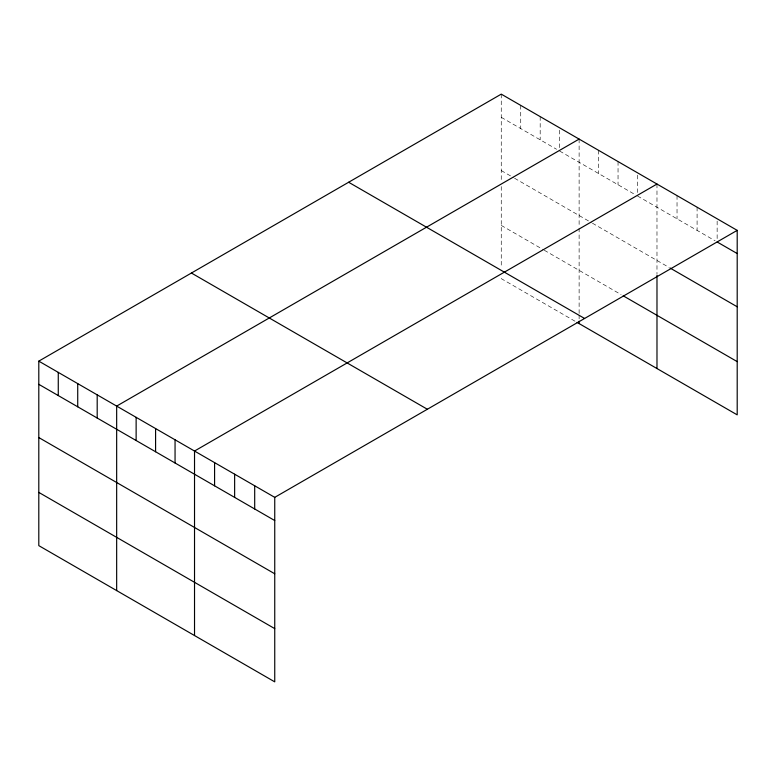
<?xml version="1.0" encoding="UTF-8"?>
<svg xmlns="http://www.w3.org/2000/svg" width="776" height="776" viewBox="0 0 776 776"><rect width="100%" height="100%" fill="white"/><g stroke="black" fill="none" stroke-linecap="round" stroke-linejoin="round"><path stroke-width="0.58" stroke-dasharray="3.88 2.91" d="M501.257 117.331L556.576 149.273M559.651 151.048L635.466 194.815M637.513 195.998L715.142 240.812M501.257 170.565L513.547 177.655M514.575 178.247L591.409 222.615M592.437 223.207L669.009 267.419M501.257 225.409L543.258 249.659M544.286 250.25L621.12 294.608M575.016 321.225L501.257 278.642L501.257 276.275M717.14 221.102L717.14 239.648M697.09 207.202L697.09 230.394M677.031 195.63L677.031 218.813M656.981 184.048L656.981 274.18M637.513 175.133L637.513 192.516M618.045 161.573L618.045 184.756M598.587 150.331L598.587 173.523M579.119 139.098L579.119 226.941M579.119 228.086L579.119 314.135M579.119 315.308L579.119 318.858M559.651 130.174L559.651 148.72M540.183 116.623L540.183 139.806M520.725 105.381L520.725 128.564M501.257 94.138L501.257 181.991M501.257 186.56L501.257 267.992"/><path stroke-width="1.16" d="M38.8 361.141L274.743 497.358L274.743 681.861L38.8 545.635L38.8 361.141L501.257 94.138L737.2 230.365L737.2 414.859L577.072 322.409M579.119 139.098L116.662 406.09L116.662 590.594M656.981 184.048L194.524 451.04L194.524 635.544M274.743 497.358L737.2 230.365M717.14 241.976L737.2 253.548M670.018 267.992L737.2 306.782M623.167 295.792L737.2 361.626M348.647 182.253L584.59 318.47M191.41 273.026L427.353 409.253M38.8 384.324L274.743 520.55M38.8 437.557L274.743 573.784M38.8 492.401L274.743 628.628M656.981 275.325L656.981 368.542M579.119 321.225L579.119 323.592M254.693 485.786L254.693 508.969M234.633 474.204L234.633 497.387M214.583 462.622L214.583 485.815M175.056 439.808L175.056 462.991M155.588 428.565L155.588 451.758M136.13 417.333L136.13 440.516M97.194 394.858L97.194 418.041M77.726 383.616L77.726 406.799M58.268 372.373L58.268 395.566"/></g></svg>
